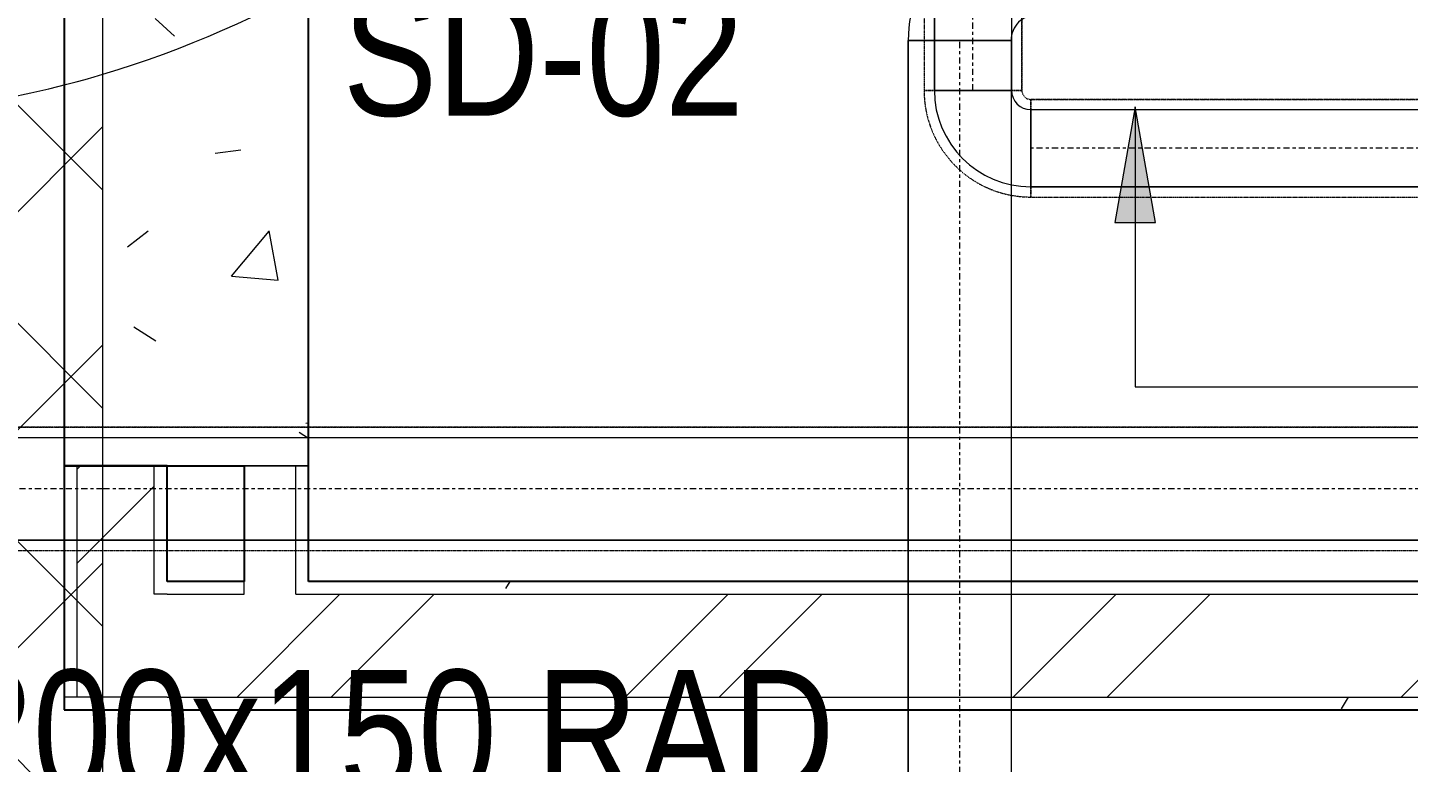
# Model space of a CAD drawing. Header units: inches. Extents: x -83664 to 20107, y -47222 to 19398.
# Drawn here: x -27444 to -24759, y -23392 to -21962 of the extents above; entities that cross this region are included whole.
import ezdxf

# ---------------------------------------------------------------- set-up
doc = ezdxf.new("R2010")
doc.units = ezdxf.units.IN
doc.header["$MEASUREMENT"] = 0
doc.linetypes.add('Center', pattern=[29.999999, 12, -6, 6, -6])
doc.linetypes.add('Hidden 0_50', pattern=[1.0584, 0.5292, -0.5292])
doc.layers.add('A-DETL', color=7, linetype='Continuous', lineweight=18, true_color=0x00a600)
doc.layers.add('M-HVAC-DUCT', color=7, linetype='Continuous', lineweight=9, true_color=0xffe97f)
for name, color, linetype, lineweight in [('A-DETL-GENF', 7, 'Continuous', 9), ('A-WALL', 7, 'Continuous', 9), ('A-WALL-PATT', 7, 'Continuous', 25), ('G-ANNO-TEXT', 7, 'Continuous', 9), ('M-HVAC-DUCT-CNTR', 7, 'Center', 9), ('M-HVAC-DUCT-IDEN', 7, 'Continuous', 18)]:
    doc.layers.add(name, color=color, linetype=linetype, lineweight=lineweight)
doc.styles.add('Arial Narrow_21', font='ARIALN.TTF', dxfattribs={"height": 240})
pattern_1 = [(0, (0, 0), (1219.2, 304.8), [50.292, -864.108, 50.292, -864.108, -4876.8]), (0, (0, 0), (1219.2, 304.8), [-1828.8, 50.292, -1778.508, 50.292, -864.108, -2133.6]), (0, (0, 0), (1219.2, 304.8), [-4572, 50.292, -559.308, 50.292, -1473.708]), (120, (457.2, 152.4), (-873.56454, 903.4582), [50.292, -864.108, 50.292, -864.108, -4876.8]), (120, (457.2, 152.4), (-873.56454, 903.4582), [-1828.8, 50.292, -1778.508, 50.292, -864.108, -2133.6]), (120, (457.2, 152.4), (-873.56454, 903.4582), [-4572, 50.292, -559.308, 50.292, -1473.708]), (240, (609.6, 762), (-345.63546, -1208.2582), [50.292, -864.108, 50.292, -864.108, -4876.8]), (240, (609.6, 762), (-345.63546, -1208.2582), [-1828.8, 50.292, -1778.508, 50.292, -864.108, -2133.6]), (240, (609.6, 762), (-345.63546, -1208.2582), [-4572, 50.292, -559.308, 50.292, -1473.708])]
pattern_2 = [(45, (0, 0), (-377.1708, 377.1708), []), (45, (0, 571.5), (-377.1708, 377.1708), [])]

# ---------------------------------------------------------------- blocks, each defined once
blk = doc.blocks.new('M_Rec Elbow - Radius - 0_75W-7691858-FIRST FLOOR AC CONDITIONING LAYOUT - PART A')
at = {"layer": 'M-HVAC-DUCT', "color": 30, "true_color": 0xff7f00}
for p, q in [((-75, 112.5), (75, 112.5)), ((75, 112.5), (-75, 112.5)), ((-112.5, 75), (-112.5, -75)), ((-112.5, -75), (-112.5, 75))]:
    blk.add_line(p, q, dxfattribs=at)
for radius in [37.5, 37.5, 187.5, 187.5]:
    blk.add_arc((-112.5, 112.5), radius, 270, 0, dxfattribs=at)
blk = doc.blocks.new('M_Rec Elbow - Radius - 0_75W-V161-FIRST FLOOR AC CONDITIONING LAYOUT - PART A')
at = {"layer": 'M-HVAC-DUCT', "color": 30, "true_color": 0xff7f00}
for p, q in [((-214.2, 917.2), (75, 627.9)), ((75, 627.9), (-214.2, 917.2)), ((-497.1, 800), (-497.1, -800)), ((-497.1, -800), (-497.1, 800)), ((75, 627.9), (917.2, -214.2)), ((917.2, -214.2), (75, 627.9))]:
    blk.add_line(p, q, dxfattribs=at)
for radius, start, end in [(400, 270, 315), (400, 270, 315), (2000, 286.6311, 315), (2000, 286.6311, 315), (2000, 270, 286.6311), (2000, 270, 286.6311)]:
    blk.add_arc((-497.1, 1200), radius, start, end, dxfattribs=at)
blk = doc.blocks.new('M_Rec Elbow - Radius - 0_75W-V186-FIRST FLOOR AC CONDITIONING LAYOUT - PART A')
at = {"layer": 'M-HVAC-DUCT', "color": 6, "true_color": 0xff00ff}
for p, q in [((-100, 150), (100, 150)), ((100, 150), (-100, 150)), ((-150, 100), (-150, -100)), ((-150, -100), (-150, 100))]:
    blk.add_line(p, q, dxfattribs=at)
for radius in [50, 50, 250, 250]:
    blk.add_arc((-150, 150), radius, 270, 0, dxfattribs=at)
blk = doc.blocks.new('TEMW-SMBZ-HO-BM-HVAC-00002_rvt-1-FIRST FLOOR AC CONDITIONING LAYOUT - PART A')
at = {"layer": 'M-HVAC-DUCT', "color": 30, "linetype": 'Hidden 0_50', "true_color": 0xff7f00}
for p, q in [((125756, 77080.5), (125756, 76288)), ((125756, 77080.5), (125756, 76288)), ((125946, 76288), (125946, 77080.5)), ((125946, 77080.5), (125946, 76288)), ((125946, 76288), (125756, 76288)), ((125756, 76288), (125946, 76288)), ((125946, 76288), (125756, 76288)), ((125756, 76288), (125946, 76288)), ((125963.5, 76270.5), (125963.5, 76080.5)), ((125963.5, 76080.5), (125963.5, 76270.5)), ((126916.5, 76270.5), (125963.5, 76270.5)), ((125963.5, 76270.5), (126916.5, 76270.5)), ((125963.5, 76080.5), (125963.5, 76270.5)), ((125963.5, 76270.5), (125963.5, 76080.5)), ((125963.5, 76080.5), (126916.5, 76080.5)), ((125963.5, 76080.5), (126916.5, 76080.5)), ((124159.4, 75632.8), (119039.5, 75632.8)), ((119039.5, 75632.8), (124159.4, 75632.8)), ((126992.7, 75632.8), (124159.4, 75632.8)), ((124159.4, 75632.8), (126992.7, 75632.8)), ((119039.5, 75392.8), (124159.4, 75392.8)), ((119039.5, 75392.8), (124159.4, 75392.8)), ((124159.4, 75392.8), (126992.7, 75392.8)), ((124159.4, 75392.8), (126992.7, 75392.8))]:
    blk.add_line(p, q, dxfattribs=at)
at = {"layer": 'M-HVAC-DUCT', "color": 30, "true_color": 0xff7f00}
for p, q in [((125776, 76288), (125776, 77080.5)), ((125776, 77080.5), (125776, 76288)), ((125926, 77080.5), (125926, 76288)), ((125926, 77080.5), (125926, 76288)), ((125776, 76288), (125926, 76288)), ((125926, 76288), (125776, 76288)), ((125963.5, 76100.5), (125963.5, 76250.5)), ((125963.5, 76250.5), (125963.5, 76100.5)), ((125963.5, 76250.5), (126916.5, 76250.5)), ((125963.5, 76250.5), (126916.5, 76250.5)), ((126916.5, 76100.5), (125963.5, 76100.5)), ((125963.5, 76100.5), (126916.5, 76100.5)), ((119039.5, 75612.8), (124159.4, 75612.8)), ((119039.5, 75612.8), (124159.4, 75612.8)), ((124159.4, 75612.8), (126992.7, 75612.8)), ((124159.4, 75612.8), (126992.7, 75612.8)), ((124159.4, 75412.8), (119039.5, 75412.8)), ((119039.5, 75412.8), (124159.4, 75412.8)), ((126992.7, 75412.8), (124159.4, 75412.8)), ((124159.4, 75412.8), (126992.7, 75412.8))]:
    blk.add_line(p, q, dxfattribs=at)
at = {"layer": 'M-HVAC-DUCT', "color": 6, "true_color": 0xff00ff}
for p, q in [((125725.2, 76385.2), (125925.2, 76385.2)), ((125925.2, 76385.2), (125725.2, 76385.2)), ((125725.2, 74120.2), (125725.2, 76385.2)), ((125725.2, 76385.2), (125725.2, 74120.2)), ((125925.2, 76385.2), (125925.2, 74120.2)), ((125925.2, 76385.2), (125925.2, 74120.2))]:
    blk.add_line(p, q, dxfattribs=at)
at = {"layer": 'M-HVAC-DUCT', "color": 30, "linetype": 'Hidden 0_50', "true_color": 0xff7f00}
for radius in [207.5, 207.5, 17.5, 17.5]:
    blk.add_arc((125963.5, 76288), radius, 180, 270, dxfattribs=at)
at = {"layer": 'M-HVAC-DUCT-CNTR', "color": 30, "true_color": 0xff7f00}
for p, q in [((125851, 76288), (125851, 77080.5)), ((126916.5, 76175.5), (125963.5, 76175.5)), ((124159.4, 75512.8), (119039.5, 75512.8)), ((126992.7, 75512.8), (124159.4, 75512.8))]:
    blk.add_line(p, q, dxfattribs=at)
at = {"layer": 'M-HVAC-DUCT-CNTR', "color": 6, "true_color": 0xff00ff}
blk.add_line((125825.2, 74120.2), (125825.2, 76385.2), dxfattribs=at)
at = {"layer": 'M-HVAC-DUCT', "color": 6, "linetype": 'Hidden 0_50', "lineweight": 9, "true_color": 0xff00ff}
blk.add_blockref('M_Rec Elbow - Radius - 0_75W-V161-FIRST FLOOR AC CONDITIONING LAYOUT - PART A', (124084.4, 77035.8), dxfattribs=at)
for name, p, rotation in [('M_Rec Elbow - Radius - 0_75W-V186-FIRST FLOOR AC CONDITIONING LAYOUT - PART A', (125825.2, 76535.2), 180), ('M_Rec Elbow - Radius - 0_75W-7691858-FIRST FLOOR AC CONDITIONING LAYOUT - PART A', (125851, 76175.5), 270)]:
    blk.add_blockref(name, p, dxfattribs=dict(at, rotation=rotation))
blk = doc.blocks.new('TEMW-SMBZ-HO-BM-HVAC-00002_rvt-2-FIRST FLOOR AC CONDITIONING LAYOUT - PART A')
at = {"layer": 'M-HVAC-DUCT', "color": 30, "linetype": 'Hidden 0_50', "true_color": 0xff7f00}
for p, q in [((125756, 77080.5), (125756, 76288)), ((125756, 77080.5), (125756, 76288)), ((125946, 76288), (125946, 77080.5)), ((125946, 77080.5), (125946, 76288)), ((125946, 76288), (125756, 76288)), ((125756, 76288), (125946, 76288)), ((125946, 76288), (125756, 76288)), ((125756, 76288), (125946, 76288)), ((125963.5, 76270.5), (125963.5, 76080.5)), ((125963.5, 76080.5), (125963.5, 76270.5)), ((126916.5, 76270.5), (125963.5, 76270.5)), ((125963.5, 76270.5), (126916.5, 76270.5)), ((125963.5, 76080.5), (125963.5, 76270.5)), ((125963.5, 76270.5), (125963.5, 76080.5)), ((125963.5, 76080.5), (126916.5, 76080.5)), ((125963.5, 76080.5), (126916.5, 76080.5)), ((124159.4, 75632.8), (119039.5, 75632.8)), ((119039.5, 75632.8), (124159.4, 75632.8)), ((126992.7, 75632.8), (124159.4, 75632.8)), ((124159.4, 75632.8), (126992.7, 75632.8)), ((119039.5, 75392.8), (124159.4, 75392.8)), ((119039.5, 75392.8), (124159.4, 75392.8)), ((124159.4, 75392.8), (126992.7, 75392.8)), ((124159.4, 75392.8), (126992.7, 75392.8))]:
    blk.add_line(p, q, dxfattribs=at)
at = {"layer": 'M-HVAC-DUCT', "color": 30, "true_color": 0xff7f00}
for p, q in [((125776, 76288), (125776, 77080.5)), ((125776, 77080.5), (125776, 76288)), ((125926, 77080.5), (125926, 76288)), ((125926, 77080.5), (125926, 76288)), ((125776, 76288), (125926, 76288)), ((125926, 76288), (125776, 76288)), ((125963.5, 76100.5), (125963.5, 76250.5)), ((125963.5, 76250.5), (125963.5, 76100.5)), ((125963.5, 76250.5), (126916.5, 76250.5)), ((125963.5, 76250.5), (126916.5, 76250.5)), ((126916.5, 76100.5), (125963.5, 76100.5)), ((125963.5, 76100.5), (126916.5, 76100.5)), ((119039.5, 75612.8), (124159.4, 75612.8)), ((119039.5, 75612.8), (124159.4, 75612.8)), ((124159.4, 75612.8), (126992.7, 75612.8)), ((124159.4, 75612.8), (126992.7, 75612.8)), ((124159.4, 75412.8), (119039.5, 75412.8)), ((119039.5, 75412.8), (124159.4, 75412.8)), ((126992.7, 75412.8), (124159.4, 75412.8)), ((124159.4, 75412.8), (126992.7, 75412.8))]:
    blk.add_line(p, q, dxfattribs=at)
at = {"layer": 'M-HVAC-DUCT', "color": 6, "true_color": 0xff00ff}
for p, q in [((125725.2, 76385.2), (125925.2, 76385.2)), ((125925.2, 76385.2), (125725.2, 76385.2)), ((125725.2, 74120.2), (125725.2, 76385.2)), ((125725.2, 76385.2), (125725.2, 74120.2)), ((125925.2, 76385.2), (125925.2, 74120.2)), ((125925.2, 76385.2), (125925.2, 74120.2))]:
    blk.add_line(p, q, dxfattribs=at)
at = {"layer": 'M-HVAC-DUCT', "color": 30, "linetype": 'Hidden 0_50', "true_color": 0xff7f00}
for radius in [207.5, 207.5, 17.5, 17.5]:
    blk.add_arc((125963.5, 76288), radius, 180, 270, dxfattribs=at)
at = {"layer": 'M-HVAC-DUCT-CNTR', "color": 30, "true_color": 0xff7f00}
for p, q in [((125851, 76288), (125851, 77080.5)), ((126916.5, 76175.5), (125963.5, 76175.5)), ((124159.4, 75512.8), (119039.5, 75512.8)), ((126992.7, 75512.8), (124159.4, 75512.8))]:
    blk.add_line(p, q, dxfattribs=at)
at = {"layer": 'M-HVAC-DUCT-CNTR', "color": 6, "true_color": 0xff00ff}
blk.add_line((125825.2, 74120.2), (125825.2, 76385.2), dxfattribs=at)
at = {"layer": 'M-HVAC-DUCT', "color": 6, "linetype": 'Hidden 0_50', "lineweight": 9, "true_color": 0xff00ff}
blk.add_blockref('M_Rec Elbow - Radius - 0_75W-V161-FIRST FLOOR AC CONDITIONING LAYOUT - PART A', (124084.4, 77035.8), dxfattribs=at)
for name, p, rotation in [('M_Rec Elbow - Radius - 0_75W-V186-FIRST FLOOR AC CONDITIONING LAYOUT - PART A', (125825.2, 76535.2), 180), ('M_Rec Elbow - Radius - 0_75W-7691858-FIRST FLOOR AC CONDITIONING LAYOUT - PART A', (125851, 76175.5), 270)]:
    blk.add_blockref(name, p, dxfattribs=dict(at, rotation=rotation))
blk = doc.blocks.new('SMBZ_Hospital Arch Model_2026_01_29_rvt-1-FIRST FLOOR AC CONDITIONING LAYOUT - PART A')
at = {"layer": 'A-WALL-PATT', "lineweight": 9, "true_color": 0xbbbbbb}
h = blk.add_hatch(dxfattribs=at)
h.set_pattern_fill('FP_14', color=9, style=0, pattern_type=2)
h.set_pattern_definition([(50, (0, 0), (1093.1044, -95.634), [114.3, -1257.3]), (355, (0, 0), (-211.4575, 1146.341), [91.44, -1005.84]), (100.451, (91.1, -8), (881.656, 1050.7), [97.14, -1068.54]), (46.184, (0, 304.8), (1626.475, -252.257), [171.45, -1885.95]), (96.636, (135.5, 283.8), (1424.416, 1484.565), [145.71, -1602.811]), (351.184, (0, 304.8), (1424.43, 1484.551), [137.16, -1508.76]), (21, (152.4, 228.6), (909.6863, -613.591), [114.3, -1257.3]), (326, (152.4, 228.6), (370.812, 1105.129), [91.44, -1005.84]), (71.451, (228.2, 177.5), (1280.503, 491.528), [97.14, -1068.54]), (37.5, (0, 0), (18.5313, 507.3303), [50.292, -943.356, 50.292, -970.788, -1009.65]), (37.5, (0, 0), (18.5313, 507.3303), [-2014.728, 50.292, -959.358]), (7.5, (0, 0), (400.9178, 601.0836), [50.292, -531.876, 50.292, -920.496, -384.81]), (7.5, (0, 0), (400.9178, 601.0836), [-1552.956, 50.292, -334.518]), (327.5, (-339.85, 0), (813.5452, -34.3737), [50.292, -330.708, 50.292, -1138.428, -1577.34]), (327.5, (-339.85, 0), (813.5452, -34.3737), [-1569.72, 50.292, -1527.048]), (317.5, (-492.25, 0), (888.7755, 152.56), [50.292, -445.008, 50.292, -739.14, -1120.14]), (317.5, (-492.25, 0), (888.7755, 152.56), [-1284.732, 50.292, -1069.848])])
h.paths.add_polyline_path([(124434.4, 75557.7), (124559.4, 75557.7), (124559.4, 79207.7), (124084.4, 79207.7), (124084.4, 75557.7), (124212.2, 75557.7)])
h = blk.add_hatch(dxfattribs=at)
h.set_pattern_fill('FP_12', color=9, style=0, pattern_type=2)
h.set_pattern_definition(pattern_2)
h.paths.add_polyline_path([(124212.2, 75107.7), (124259.4, 75107.7), (124259.4, 75557.7), (124109.4, 75557.7), (124109.4, 75107.7), (124159.4, 75107.7)])
h = blk.add_hatch(dxfattribs=at)
h.set_pattern_fill('FP_12', color=9, style=0, pattern_type=2)
h.set_pattern_definition(pattern_2)
h.paths.add_polyline_path([(124434.4, 75307.7), (124534.4, 75307.7), (124534.4, 75557.7), (124434.4, 75557.7), (124434.4, 75332.7)])
h = blk.add_hatch(dxfattribs=at)
h.set_pattern_fill('FP_13', color=9, style=0, pattern_type=2)
h.set_pattern_definition(pattern_1)
h.paths.add_polyline_path([(124559.4, 75332.7), (124559.4, 75557.7), (124534.4, 75557.7), (124534.4, 75332.7)])
h = blk.add_hatch(dxfattribs=at)
h.set_pattern_fill('FP_13', color=9, style=0, pattern_type=2)
h.set_pattern_definition(pattern_1)
h.paths.add_polyline_path([(124434.4, 75307.7), (124434.4, 75332.7), (124284.4, 75332.7), (124284.4, 75307.7)])
h.paths.add_polyline_path([(130309.4, 75307.7), (130309.4, 75332.7), (124534.4, 75332.7), (124534.4, 75307.7), (129750.1, 75307.7)])
h = blk.add_hatch(dxfattribs=at)
h.set_pattern_fill('FP_12', color=9, style=0, pattern_type=2)
h.set_pattern_definition(pattern_2)
h.paths.add_polyline_path([(130309.4, 75107.7), (130309.4, 75307.7), (124259.4, 75307.7), (124259.4, 75107.7), (129750.1, 75107.7)])
h = blk.add_hatch(dxfattribs=at)
h.set_pattern_fill('FP_13', color=9, style=0, pattern_type=2)
h.set_pattern_definition(pattern_1)
h.paths.add_polyline_path([(124284.4, 75082.7), (130309.4, 75082.7), (130309.4, 75107.7), (124084.4, 75107.7), (124084.4, 75082.7), (124212.2, 75082.7)])
at = {"layer": 'A-WALL', "color": 9, "lineweight": 25, "true_color": 0xbbbbbb}
for p, q in [((124084.4, 79182.7), (124084.4, 75557.7)), ((124559.4, 75557.7), (124559.4, 79182.7)), ((124084.4, 75557.7), (124159.4, 75557.7)), ((124084.4, 75557.7), (124084.4, 75107.7)), ((124159.4, 75557.7), (124084.4, 75557.7)), ((124159.4, 75557.7), (124434.4, 75557.7)), ((124284.4, 75557.7), (124159.4, 75557.7)), ((124284.4, 75332.7), (124284.4, 75557.7)), ((124434.4, 75557.7), (124434.4, 75332.7)), ((124559.4, 75332.7), (124559.4, 75557.7)), ((124434.4, 75332.7), (124284.4, 75332.7)), ((130309.4, 75332.7), (124559.4, 75332.7)), ((124084.4, 75107.7), (124084.4, 75082.7)), ((124084.4, 75082.7), (124159.4, 75082.7)), ((124159.4, 75082.7), (124284.4, 75082.7)), ((124284.4, 75082.7), (130309.4, 75082.7))]:
    blk.add_line(p, q, dxfattribs=at)
at = {"layer": 'A-WALL', "color": 9, "true_color": 0xbbbbbb}
for p, q in [((124084.4, 79182.7), (124084.4, 75557.7)), ((124559.4, 75557.7), (124559.4, 79182.7)), ((124159.4, 75557.7), (124084.4, 75557.7)), ((124084.4, 75557.7), (124084.4, 75082.7)), ((124084.4, 75557.7), (124159.4, 75557.7)), ((124109.4, 75107.7), (124109.4, 75557.7)), ((124434.4, 75557.7), (124159.4, 75557.7)), ((124159.4, 75557.7), (124284.4, 75557.7)), ((124259.4, 75307.7), (124259.4, 75557.7)), ((124284.4, 75332.7), (124284.4, 75557.7)), ((124434.4, 75557.7), (124534.4, 75557.7)), ((124534.4, 75557.7), (124434.4, 75557.7)), ((124434.4, 75557.7), (124434.4, 75332.7)), ((124534.4, 75557.7), (124559.4, 75557.7)), ((124534.4, 75332.7), (124534.4, 75557.7)), ((124559.4, 75557.7), (124534.4, 75557.7)), ((124559.4, 75332.7), (124559.4, 75557.7)), ((124434.4, 75332.7), (124284.4, 75332.7)), ((124434.4, 75307.7), (124434.4, 75332.7)), ((124534.4, 75307.7), (124534.4, 75332.7)), ((128959.4, 75332.7), (124559.4, 75332.7)), ((124284.4, 75307.7), (124259.4, 75307.7)), ((124284.4, 75307.7), (124434.4, 75307.7)), ((124534.4, 75307.7), (130309.4, 75307.7)), ((124109.4, 75107.7), (124084.4, 75107.7)), ((124159.4, 75107.7), (124109.4, 75107.7)), ((124259.4, 75107.7), (124159.4, 75107.7)), ((124284.4, 75107.7), (124259.4, 75107.7)), ((124284.4, 75107.7), (130309.4, 75107.7)), ((124159.4, 75082.7), (124084.4, 75082.7)), ((124284.4, 75082.7), (124159.4, 75082.7)), ((124284.4, 75082.7), (128959.4, 75082.7))]:
    blk.add_line(p, q, dxfattribs=at)

msp = doc.modelspace()

# ---------------------------------------------------------------- hatches: boundary and pattern name
at = {"layer": 'A-DETL-GENF', "true_color": 0xff0000}
h = msp.add_hatch(dxfattribs=at)
h.set_pattern_fill('FP_59', color=1, style=0, pattern_type=2)
h.set_pattern_definition([(45, (-151456.65, -98372.2), (-212.13203, 212.13203), []), (135, (-151456.65, -98372.2), (-212.13203, -212.13203), [])])
h.paths.add_polyline_path([(-62993, -37189.5), (-27297.3, -37189.5), (-27297.3, -98.4), (-62993, -98.4), (-62993, -33333)])
at = {"layer": 'M-HVAC-DUCT-IDEN', "lineweight": 9}
msp.add_hatch(color=256, dxfattribs=at).paths.add_polyline_path([(-25290.2, -22116.2), (-25329.9, -22341.2), (-25250.6, -22341.2)])

# ---------------------------------------------------------------- linework, layer by layer
at = {"layer": 'A-DETL', "color": 1, "lineweight": 9, "true_color": 0xff0000}
msp.add_line((-27297.3, -37189.5), (-27297.3, -98.4), dxfattribs=at)
at = {"layer": 'M-HVAC-DUCT-IDEN', "lineweight": 9}
for p, q in [((-25290.2, -22116.2), (-25329.9, -22341.2)), ((-25250.6, -22341.2), (-25290.2, -22116.2)), ((-25290.2, -22116.2), (-25290.2, -22661.1)), ((-25329.9, -22341.2), (-25250.6, -22341.2)), ((-25290.2, -22661.1), (-23292.1, -22661.1))]:
    msp.add_line(p, q, dxfattribs=at)

# ---------------------------------------------------------------- block references
at = {"lineweight": 5}
for name in ['SMBZ_Hospital Arch Model_2026_01_29_rvt-1-FIRST FLOOR AC CONDITIONING LAYOUT - PART A', 'TEMW-SMBZ-HO-BM-HVAC-00002_rvt-1-FIRST FLOOR AC CONDITIONING LAYOUT - PART A', 'TEMW-SMBZ-HO-BM-HVAC-00002_rvt-2-FIRST FLOOR AC CONDITIONING LAYOUT - PART A']:
    msp.add_blockref(name, (-151456.7, -98372.2), dxfattribs=at)

# ---------------------------------------------------------------- texts
at = {"layer": 'G-ANNO-TEXT', "insert": (-26830.6, -21893.5), "char_height": 240, "width": 986.076, "attachment_point": 1, "style": 'Arial Narrow_21'}
msp.add_mtext('SD-02', dxfattribs=at)
at = {"layer": 'M-HVAC-DUCT-IDEN', "lineweight": 9, "insert": (-27586.2, -23211.6), "char_height": 240, "width": 2152.531, "attachment_point": 1, "style": 'Arial Narrow_21'}
msp.add_mtext('200x150 RAD', dxfattribs=at)

doc.saveas('drawing.dxf')
